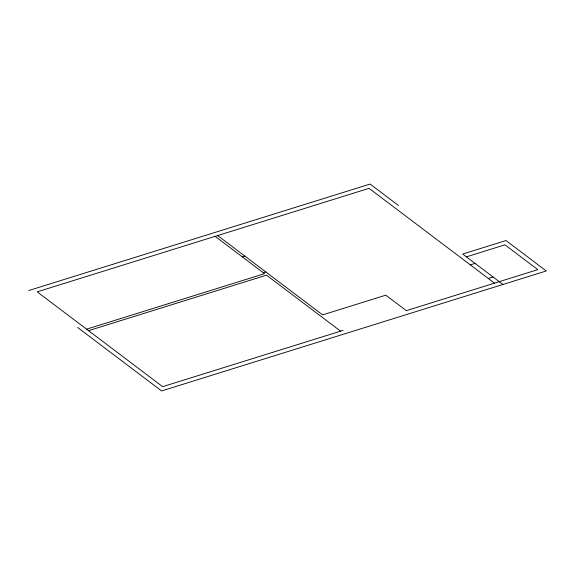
<?xml version="1.0" encoding="UTF-8"?>
<svg xmlns="http://www.w3.org/2000/svg" width="575" height="575" viewBox="0 0 575 575"><rect width="100%" height="100%" fill="white"/><g stroke="black" fill="none" stroke-linecap="round" stroke-linejoin="round"><path stroke-width="0.86" d="M28.75 290.526L370.099 184.057L398.497 205.519M242.305 256.874L244.828 256.083M263.293 272.744L265.822 271.953M86.581 329.18L264.529 273.671L215.143 236.347M88.557 330.668L266.498 275.166L340.58 331.164M466.404 256.853L504.965 244.821L537.805 269.646L406.324 310.658L385.825 295.169L322.611 314.884L217.666 235.556M470.307 264.859L475.043 263.386M488.333 278.487L493.07 277.006M343.11 330.373L162.632 386.666L37.195 291.848L369.064 188.334L494.507 283.152M502.952 284.474L462.702 254.049L506 240.544L546.25 270.969L161.597 390.942L77.639 327.484"/></g></svg>
